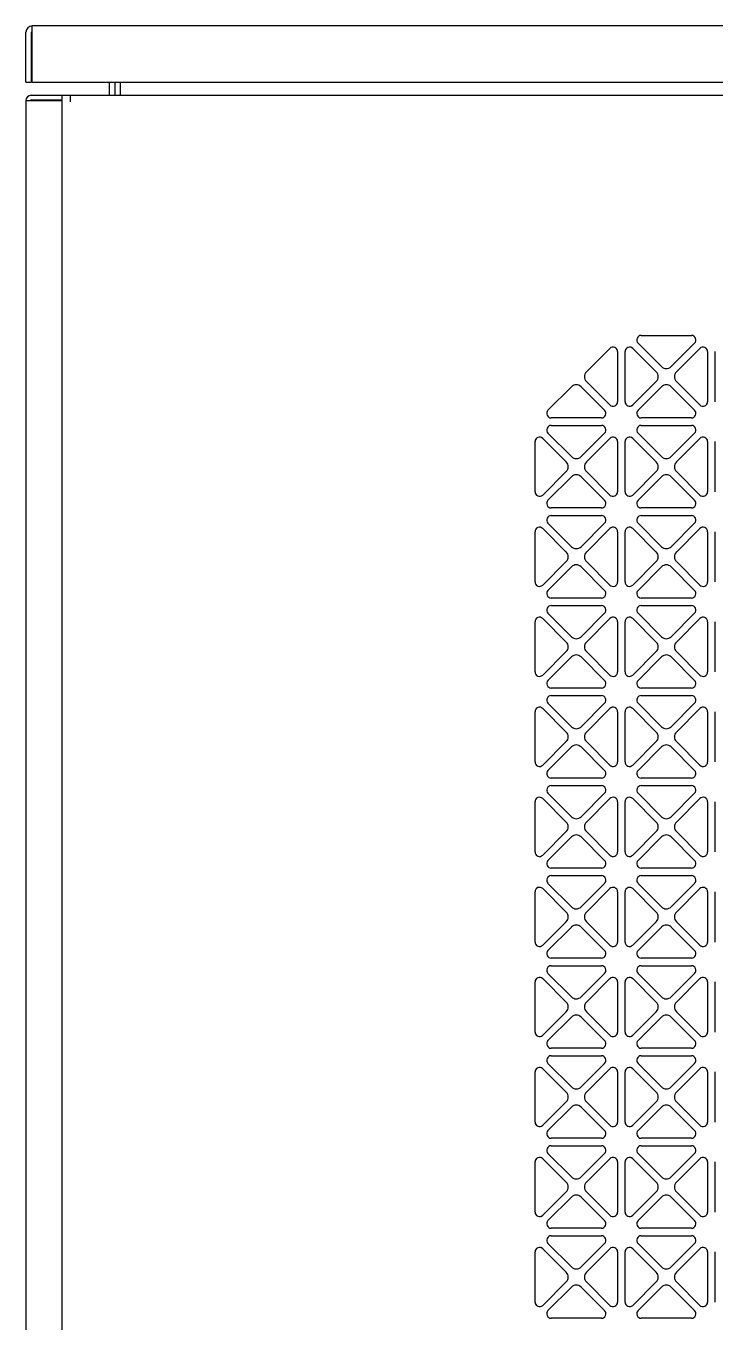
# Model space of a CAD drawing. Header units: millimetres. Extents: x 0 to 87554, y -20854 to 20404.
# Drawn here: x 79627.5 to 79811.2, y -3825.9 to -3480.4 of the extents above; entities that cross this region are included whole.
import ezdxf

# ---------------------------------------------------------------- set-up
doc = ezdxf.new("R2010")
doc.units = ezdxf.units.MM
doc.layers.get('0').update_dxf_attribs({"lineweight": 15})
for name, color, linetype in [('4215-12649_2_1_0', 7, 'Continuous'), ('4215-12649_2_2_0', 7, 'Continuous'), ('4215-12649_2_3_0', 7, 'Continuous'), ('4215-12655_1_0', 7, 'Continuous'), ('4215-12661_1_0', 7, 'Continuous'), ('WANGKONG_0', 7, 'Continuous')]:
    doc.layers.add(name, color=color, linetype=linetype)

# ---------------------------------------------------------------- blocks, each defined once
blk = doc.blocks.new('e4tggg')
at = {"layer": '4215-12649_2_1_0', "color": 87, "linetype": 'Continuous'}
for p, q in [((-175.69, 304.3), (-175.69, 319.3)), ((555.31, 319.3), (-175.69, 319.3)), ((-177.39, 304.3), (-177.39, 317.6)), ((-175.89, 304.3), (-175.89, 317.6)), ((-177.39, 304.3), (-175.89, 304.3)), ((-175.69, 304.3), (555.31, 304.3))]:
    blk.add_line(p, q, dxfattribs=at)
for radius in [1.7, 0.2]:
    blk.add_arc((-175.69, 317.6), radius, 90, 180, dxfattribs=at)
at = {"layer": '4215-12649_2_2_0', "color": 87, "linetype": 'Continuous'}
for p, q in [((-155.19, 304.3), (-155.19, 300.8)), ((-153.69, 304.3), (-153.69, 300.8))]:
    blk.add_line(p, q, dxfattribs=at)
at = {"layer": '4215-12649_2_3_0', "color": 87, "linetype": 'Continuous'}
blk.add_line((-152.19, 300.8), (-152.19, 304.3), dxfattribs=at)
at = {"layer": '4215-12655_1_0', "color": 87, "linetype": 'Continuous'}
for p, q in [((-175.99, 300.8), (-167.69, 300.8)), ((-177.39, 299.4), (-177.39, -712.7)), ((-177.39, 299.4), (-167.69, 299.4)), ((-175.99, 299.6), (-167.69, 299.6))]:
    blk.add_line(p, q, dxfattribs=at)
for radius in [1.4, 0.2]:
    blk.add_arc((-175.99, 299.4), radius, 90, 180, dxfattribs=at)
at = {"layer": '4215-12661_1_0', "color": 87, "linetype": 'Continuous'}
for p, q in [((-167.69, -1712.2), (-167.69, 300.8)), ((-167.69, 300.8), (546.31, 300.8)), ((-165.49, 299.1), (-165.49, 300.8))]:
    blk.add_line(p, q, dxfattribs=at)
at = {"layer": 'WANGKONG_0', "color": 87, "linetype": 'Continuous'}
for p, q in [((-13.38, 236.8), (0, 236.8)), ((-28, 227.07), (-21.74, 233.34)), ((-19.69, 232.49), (-19.69, 219.11)), ((-17.69, 219.11), (-17.69, 232.49)), ((-15.64, 233.34), (-9.38, 227.07)), ((-7.96, 228.49), (-14.23, 234.75)), ((0.85, 234.75), (-5.42, 228.49)), ((-4, 227.07), (2.26, 233.34)), ((4.31, 232.49), (4.31, 219.11)), ((6.31, 219.11), (6.31, 232.49)), ((-38.23, 216.85), (-31.96, 223.11)), ((-29.42, 223.11), (-23.15, 216.85)), ((-21.74, 218.26), (-28, 224.53)), ((-9.38, 224.53), (-15.64, 218.26)), ((-14.23, 216.85), (-7.96, 223.11)), ((-5.42, 223.11), (0.85, 216.85)), ((2.26, 218.26), (-4, 224.53)), ((-24, 214.8), (-37.38, 214.8)), ((0, 214.8), (-13.38, 214.8)), ((-37.38, 212.8), (-24, 212.8)), ((-13.38, 212.8), (0, 212.8)), ((-41.69, 195.11), (-41.69, 208.49)), ((-39.64, 209.34), (-33.38, 203.07)), ((-31.96, 204.49), (-38.23, 210.75)), ((-23.15, 210.75), (-29.42, 204.49)), ((-28, 203.07), (-21.74, 209.34)), ((-19.69, 208.49), (-19.69, 195.11)), ((-17.69, 195.11), (-17.69, 208.49)), ((-15.64, 209.34), (-9.38, 203.07)), ((-7.96, 204.49), (-14.23, 210.75)), ((0.85, 210.75), (-5.42, 204.49)), ((-4, 203.07), (2.26, 209.34)), ((4.31, 208.49), (4.31, 195.11)), ((6.31, 195.11), (6.31, 208.49)), ((-33.38, 200.53), (-39.64, 194.26)), ((-21.74, 194.26), (-28, 200.53)), ((-9.38, 200.53), (-15.64, 194.26)), ((2.26, 194.26), (-4, 200.53)), ((-38.23, 192.85), (-31.96, 199.11)), ((-29.42, 199.11), (-23.15, 192.85)), ((-14.23, 192.85), (-7.96, 199.11)), ((-5.42, 199.11), (0.85, 192.85)), ((-24, 190.8), (-37.38, 190.8)), ((0, 190.8), (-13.38, 190.8)), ((-31.96, 180.49), (-38.23, 186.75)), ((-37.38, 188.8), (-24, 188.8)), ((-23.15, 186.75), (-29.42, 180.49)), ((-7.96, 180.49), (-14.23, 186.75)), ((-13.38, 188.8), (0, 188.8)), ((0.85, 186.75), (-5.42, 180.49)), ((-41.69, 171.11), (-41.69, 184.49)), ((-39.64, 185.34), (-33.38, 179.07)), ((-28, 179.07), (-21.74, 185.34)), ((-19.69, 184.49), (-19.69, 171.11)), ((-17.69, 171.11), (-17.69, 184.49)), ((-15.64, 185.34), (-9.38, 179.07)), ((-4, 179.07), (2.26, 185.34)), ((4.31, 184.49), (4.31, 171.11)), ((6.31, 171.11), (6.31, 184.49)), ((-33.38, 176.53), (-39.64, 170.26)), ((-21.74, 170.26), (-28, 176.53)), ((-9.38, 176.53), (-15.64, 170.26)), ((2.26, 170.26), (-4, 176.53)), ((-38.23, 168.85), (-31.96, 175.11)), ((-29.42, 175.11), (-23.15, 168.85)), ((-14.23, 168.85), (-7.96, 175.11)), ((-5.42, 175.11), (0.85, 168.85)), ((-24, 166.8), (-37.38, 166.8)), ((0, 166.8), (-13.38, 166.8)), ((-31.96, 156.49), (-38.23, 162.75)), ((-37.38, 164.8), (-24, 164.8)), ((-23.15, 162.75), (-29.42, 156.49)), ((-7.96, 156.49), (-14.23, 162.75)), ((-13.38, 164.8), (0, 164.8)), ((0.85, 162.75), (-5.42, 156.49)), ((-41.69, 147.11), (-41.69, 160.49)), ((-39.64, 161.34), (-33.38, 155.07)), ((-28, 155.07), (-21.74, 161.34)), ((-19.69, 160.49), (-19.69, 147.11)), ((-17.69, 147.11), (-17.69, 160.49)), ((-15.64, 161.34), (-9.38, 155.07)), ((-4, 155.07), (2.26, 161.34)), ((4.31, 160.49), (4.31, 147.11)), ((6.31, 147.11), (6.31, 160.49)), ((-33.38, 152.53), (-39.64, 146.26)), ((-21.74, 146.26), (-28, 152.53)), ((-9.38, 152.53), (-15.64, 146.26)), ((2.26, 146.26), (-4, 152.53)), ((-38.23, 144.85), (-31.96, 151.11)), ((-29.42, 151.11), (-23.15, 144.85)), ((-14.23, 144.85), (-7.96, 151.11)), ((-5.42, 151.11), (0.85, 144.85)), ((-24, 142.8), (-37.38, 142.8)), ((0, 142.8), (-13.38, 142.8)), ((-31.96, 132.49), (-38.23, 138.75)), ((-37.38, 140.8), (-24, 140.8)), ((-23.15, 138.75), (-29.42, 132.49)), ((-7.96, 132.49), (-14.23, 138.75)), ((-13.38, 140.8), (0, 140.8)), ((0.85, 138.75), (-5.42, 132.49)), ((-41.69, 123.11), (-41.69, 136.49)), ((-39.64, 137.34), (-33.38, 131.07)), ((-28, 131.07), (-21.74, 137.34)), ((-19.69, 136.49), (-19.69, 123.11)), ((-17.69, 123.11), (-17.69, 136.49)), ((-15.64, 137.34), (-9.38, 131.07)), ((-4, 131.07), (2.26, 137.34)), ((4.31, 136.49), (4.31, 123.11)), ((6.31, 123.11), (6.31, 136.49)), ((-33.38, 128.53), (-39.64, 122.26)), ((-21.74, 122.26), (-28, 128.53)), ((-9.38, 128.53), (-15.64, 122.26)), ((2.26, 122.26), (-4, 128.53)), ((-38.23, 120.85), (-31.96, 127.11)), ((-29.42, 127.11), (-23.15, 120.85)), ((-14.23, 120.85), (-7.96, 127.11)), ((-5.42, 127.11), (0.85, 120.85)), ((-24, 118.8), (-37.38, 118.8)), ((0, 118.8), (-13.38, 118.8)), ((-31.96, 108.49), (-38.23, 114.75)), ((-37.38, 116.8), (-24, 116.8)), ((-23.15, 114.75), (-29.42, 108.49)), ((-7.96, 108.49), (-14.23, 114.75)), ((-13.38, 116.8), (0, 116.8)), ((0.85, 114.75), (-5.42, 108.49)), ((-41.69, 99.11), (-41.69, 112.49)), ((-39.64, 113.34), (-33.38, 107.07)), ((-28, 107.07), (-21.74, 113.34)), ((-19.69, 112.49), (-19.69, 99.11)), ((-17.69, 99.11), (-17.69, 112.49)), ((-15.64, 113.34), (-9.38, 107.07)), ((-4, 107.07), (2.26, 113.34)), ((4.31, 112.49), (4.31, 99.11)), ((6.31, 99.11), (6.31, 112.49)), ((-33.38, 104.53), (-39.64, 98.26)), ((-21.74, 98.26), (-28, 104.53)), ((-9.38, 104.53), (-15.64, 98.26)), ((2.26, 98.26), (-4, 104.53)), ((-38.23, 96.85), (-31.96, 103.11)), ((-29.42, 103.11), (-23.15, 96.85)), ((-14.23, 96.85), (-7.96, 103.11)), ((-5.42, 103.11), (0.85, 96.85)), ((-24, 94.8), (-37.38, 94.8)), ((0, 94.8), (-13.38, 94.8)), ((-31.96, 84.49), (-38.23, 90.75)), ((-37.38, 92.8), (-24, 92.8)), ((-23.15, 90.75), (-29.42, 84.49)), ((-7.96, 84.49), (-14.23, 90.75)), ((-13.38, 92.8), (0, 92.8)), ((0.85, 90.75), (-5.42, 84.49)), ((-41.69, 75.11), (-41.69, 88.49)), ((-39.64, 89.34), (-33.38, 83.07)), ((-28, 83.07), (-21.74, 89.34)), ((-19.69, 88.49), (-19.69, 75.11)), ((-17.69, 75.11), (-17.69, 88.49)), ((-15.64, 89.34), (-9.38, 83.07)), ((-4, 83.07), (2.26, 89.34)), ((4.31, 88.49), (4.31, 75.11)), ((6.31, 75.11), (6.31, 88.49)), ((-33.38, 80.53), (-39.64, 74.26)), ((-21.74, 74.26), (-28, 80.53)), ((-9.38, 80.53), (-15.64, 74.26)), ((2.26, 74.26), (-4, 80.53)), ((-38.23, 72.85), (-31.96, 79.11)), ((-29.42, 79.11), (-23.15, 72.85)), ((-14.23, 72.85), (-7.96, 79.11)), ((-5.42, 79.11), (0.85, 72.85)), ((-24, 70.8), (-37.38, 70.8)), ((0, 70.8), (-13.38, 70.8)), ((-31.96, 60.49), (-38.23, 66.75)), ((-37.38, 68.8), (-24, 68.8)), ((-23.15, 66.75), (-29.42, 60.49)), ((-7.96, 60.49), (-14.23, 66.75)), ((-13.38, 68.8), (0, 68.8)), ((0.85, 66.75), (-5.42, 60.49)), ((-41.69, 51.11), (-41.69, 64.49)), ((-39.64, 65.34), (-33.38, 59.07)), ((-28, 59.07), (-21.74, 65.34)), ((-19.69, 64.49), (-19.69, 51.11)), ((-17.69, 51.11), (-17.69, 64.49)), ((-15.64, 65.34), (-9.38, 59.07)), ((-4, 59.07), (2.26, 65.34)), ((4.31, 64.49), (4.31, 51.11)), ((6.31, 51.11), (6.31, 64.49)), ((-33.38, 56.53), (-39.64, 50.26)), ((-21.74, 50.26), (-28, 56.53)), ((-9.38, 56.53), (-15.64, 50.26)), ((2.26, 50.26), (-4, 56.53)), ((-38.23, 48.85), (-31.96, 55.11)), ((-29.42, 55.11), (-23.15, 48.85)), ((-14.23, 48.85), (-7.96, 55.11)), ((-5.42, 55.11), (0.85, 48.85)), ((-24, 46.8), (-37.38, 46.8)), ((0, 46.8), (-13.38, 46.8)), ((-31.96, 36.49), (-38.23, 42.75)), ((-37.38, 44.8), (-24, 44.8)), ((-23.15, 42.75), (-29.42, 36.49)), ((-7.96, 36.49), (-14.23, 42.75)), ((-13.38, 44.8), (0, 44.8)), ((0.85, 42.75), (-5.42, 36.49)), ((-41.69, 27.11), (-41.69, 40.49)), ((-39.64, 41.34), (-33.38, 35.07)), ((-28, 35.07), (-21.74, 41.34)), ((-19.69, 40.49), (-19.69, 27.11)), ((-17.69, 27.11), (-17.69, 40.49)), ((-15.64, 41.34), (-9.38, 35.07)), ((-4, 35.07), (2.26, 41.34)), ((4.31, 40.49), (4.31, 27.11)), ((6.31, 27.11), (6.31, 40.49)), ((-33.38, 32.53), (-39.64, 26.26)), ((-38.23, 24.85), (-31.96, 31.11)), ((-29.42, 31.11), (-23.15, 24.85)), ((-21.74, 26.26), (-28, 32.53)), ((-9.38, 32.53), (-15.64, 26.26)), ((-14.23, 24.85), (-7.96, 31.11)), ((-5.42, 31.11), (0.85, 24.85)), ((2.26, 26.26), (-4, 32.53)), ((-24, 22.8), (-37.38, 22.8)), ((-37.38, 20.8), (-24, 20.8)), ((0, 22.8), (-13.38, 22.8)), ((-13.38, 20.8), (0, 20.8)), ((-39.64, 17.34), (-33.38, 11.07)), ((-31.96, 12.49), (-38.23, 18.75)), ((-23.15, 18.75), (-29.42, 12.49)), ((-28, 11.07), (-21.74, 17.34)), ((-15.64, 17.34), (-9.38, 11.07)), ((-7.96, 12.49), (-14.23, 18.75)), ((0.85, 18.75), (-5.42, 12.49)), ((-4, 11.07), (2.26, 17.34)), ((-41.69, 3.11), (-41.69, 16.49)), ((-19.69, 16.49), (-19.69, 3.11)), ((-17.69, 3.11), (-17.69, 16.49)), ((4.31, 16.49), (4.31, 3.11)), ((6.31, 3.11), (6.31, 16.49)), ((-33.38, 8.53), (-39.64, 2.26)), ((-38.23, 0.85), (-31.96, 7.11)), ((-29.42, 7.11), (-23.15, 0.85)), ((-21.74, 2.26), (-28, 8.53)), ((-9.38, 8.53), (-15.64, 2.26)), ((-14.23, 0.85), (-7.96, 7.11)), ((-5.42, 7.11), (0.85, 0.85)), ((2.26, 2.26), (-4, 8.53)), ((-24, -1.2), (-37.38, -1.2)), ((-37.38, -3.2), (-24, -3.2)), ((0, -1.2), (-13.38, -1.2)), ((-13.38, -3.2), (0, -3.2)), ((-39.64, -6.66), (-33.38, -12.93)), ((-31.96, -11.51), (-38.23, -5.25)), ((-23.15, -5.25), (-29.42, -11.51)), ((-28, -12.93), (-21.74, -6.66)), ((-15.64, -6.66), (-9.38, -12.93)), ((-7.96, -11.51), (-14.23, -5.25)), ((0.85, -5.25), (-5.42, -11.51)), ((-4, -12.93), (2.26, -6.66)), ((-41.69, -20.89), (-41.69, -7.51)), ((-19.69, -7.51), (-19.69, -20.89)), ((-17.69, -20.89), (-17.69, -7.51)), ((4.31, -7.51), (4.31, -20.89)), ((6.31, -20.89), (6.31, -7.51)), ((-33.38, -15.47), (-39.64, -21.74)), ((-38.23, -23.15), (-31.96, -16.89)), ((-29.42, -16.89), (-23.15, -23.15)), ((-21.74, -21.74), (-28, -15.47)), ((-9.38, -15.47), (-15.64, -21.74)), ((-14.23, -23.15), (-7.96, -16.89)), ((-5.42, -16.89), (0.85, -23.15)), ((2.26, -21.74), (-4, -15.47)), ((-24, -25.2), (-37.38, -25.2)), ((0, -25.2), (-13.38, -25.2))]:
    blk.add_line(p, q, dxfattribs=at)
for centre, radius, start, end in [((-13.38, 235.6), 1.2, 90, 225), ((0, 235.6), 1.2, 315, 90), ((-20.89, 232.49), 1.2, 0, 135), ((-16.49, 232.49), 1.2, 45, 180), ((3.11, 232.49), 1.2, 0, 135), ((-6.69, 229.76), 1.8, 225, 315), ((-26.73, 225.8), 1.8, 135, 225), ((-10.65, 225.8), 1.8, 315, 45), ((-2.73, 225.8), 1.8, 135, 225), ((-30.69, 221.84), 1.8, 45, 135), ((-6.69, 221.84), 1.8, 45, 135), ((-20.89, 219.11), 1.2, 225, 0), ((-16.49, 219.11), 1.2, 180, 315), ((3.11, 219.11), 1.2, 225, 0), ((-37.38, 216), 1.2, 135, 270), ((-24, 216), 1.2, 270, 45), ((-13.38, 216), 1.2, 135, 270), ((0, 216), 1.2, 270, 45), ((-37.38, 211.6), 1.2, 90, 225), ((-24, 211.6), 1.2, 315, 90), ((-13.38, 211.6), 1.2, 90, 225), ((0, 211.6), 1.2, 315, 90), ((-40.49, 208.49), 1.2, 45, 180), ((-20.89, 208.49), 1.2, 0, 135), ((-16.49, 208.49), 1.2, 45, 180), ((3.11, 208.49), 1.2, 0, 135), ((-30.69, 205.76), 1.8, 225, 315), ((-6.69, 205.76), 1.8, 225, 315), ((-34.65, 201.8), 1.8, 315, 45), ((-26.73, 201.8), 1.8, 135, 225), ((-10.65, 201.8), 1.8, 315, 45), ((-2.73, 201.8), 1.8, 135, 225), ((-30.69, 197.84), 1.8, 45, 135), ((-6.69, 197.84), 1.8, 45, 135), ((-40.49, 195.11), 1.2, 180, 315), ((-20.89, 195.11), 1.2, 225, 0), ((-16.49, 195.11), 1.2, 180, 315), ((3.11, 195.11), 1.2, 225, 0), ((-37.38, 192), 1.2, 135, 270), ((-24, 192), 1.2, 270, 45), ((-13.38, 192), 1.2, 135, 270), ((0, 192), 1.2, 270, 45), ((-37.38, 187.6), 1.2, 90, 225), ((-24, 187.6), 1.2, 315, 90), ((-13.38, 187.6), 1.2, 90, 225), ((0, 187.6), 1.2, 315, 90), ((-40.49, 184.49), 1.2, 45, 180), ((-20.89, 184.49), 1.2, 0, 135), ((-16.49, 184.49), 1.2, 45, 180), ((3.11, 184.49), 1.2, 0, 135), ((-30.69, 181.76), 1.8, 225, 315), ((-6.69, 181.76), 1.8, 225, 315), ((-34.65, 177.8), 1.8, 315, 45), ((-26.73, 177.8), 1.8, 135, 225), ((-10.65, 177.8), 1.8, 315, 45), ((-2.73, 177.8), 1.8, 135, 225), ((-30.69, 173.84), 1.8, 45, 135), ((-6.69, 173.84), 1.8, 45, 135), ((-40.49, 171.11), 1.2, 180, 315), ((-20.89, 171.11), 1.2, 225, 0), ((-16.49, 171.11), 1.2, 180, 315), ((3.11, 171.11), 1.2, 225, 0), ((-37.38, 168), 1.2, 135, 270), ((-24, 168), 1.2, 270, 45), ((-13.38, 168), 1.2, 135, 270), ((0, 168), 1.2, 270, 45), ((-37.38, 163.6), 1.2, 90, 225), ((-24, 163.6), 1.2, 315, 90), ((-13.38, 163.6), 1.2, 90, 225), ((0, 163.6), 1.2, 315, 90), ((-40.49, 160.49), 1.2, 45, 180), ((-20.89, 160.49), 1.2, 0, 135), ((-16.49, 160.49), 1.2, 45, 180), ((3.11, 160.49), 1.2, 0, 135), ((-30.69, 157.76), 1.8, 225, 315), ((-6.69, 157.76), 1.8, 225, 315), ((-34.65, 153.8), 1.8, 315, 45), ((-26.73, 153.8), 1.8, 135, 225), ((-10.65, 153.8), 1.8, 315, 45), ((-2.73, 153.8), 1.8, 135, 225), ((-30.69, 149.84), 1.8, 45, 135), ((-6.69, 149.84), 1.8, 45, 135), ((-40.49, 147.11), 1.2, 180, 315), ((-20.89, 147.11), 1.2, 225, 0), ((-16.49, 147.11), 1.2, 180, 315), ((3.11, 147.11), 1.2, 225, 0), ((-37.38, 144), 1.2, 135, 270), ((-24, 144), 1.2, 270, 45), ((-13.38, 144), 1.2, 135, 270), ((0, 144), 1.2, 270, 45), ((-37.38, 139.6), 1.2, 90, 225), ((-24, 139.6), 1.2, 315, 90), ((-13.38, 139.6), 1.2, 90, 225), ((0, 139.6), 1.2, 315, 90), ((-40.49, 136.49), 1.2, 45, 180), ((-20.89, 136.49), 1.2, 0, 135), ((-16.49, 136.49), 1.2, 45, 180), ((3.11, 136.49), 1.2, 0, 135), ((-30.69, 133.76), 1.8, 225, 315), ((-6.69, 133.76), 1.8, 225, 315), ((-34.65, 129.8), 1.8, 315, 45), ((-26.73, 129.8), 1.8, 135, 225), ((-10.65, 129.8), 1.8, 315, 45), ((-2.73, 129.8), 1.8, 135, 225), ((-30.69, 125.84), 1.8, 45, 135), ((-6.69, 125.84), 1.8, 45, 135), ((-40.49, 123.11), 1.2, 180, 315), ((-20.89, 123.11), 1.2, 225, 0), ((-16.49, 123.11), 1.2, 180, 315), ((3.11, 123.11), 1.2, 225, 0), ((-37.38, 120), 1.2, 135, 270), ((-24, 120), 1.2, 270, 45), ((-13.38, 120), 1.2, 135, 270), ((0, 120), 1.2, 270, 45), ((-37.38, 115.6), 1.2, 90, 225), ((-24, 115.6), 1.2, 315, 90), ((-13.38, 115.6), 1.2, 90, 225), ((0, 115.6), 1.2, 315, 90), ((-40.49, 112.49), 1.2, 45, 180), ((-20.89, 112.49), 1.2, 0, 135), ((-16.49, 112.49), 1.2, 45, 180), ((3.11, 112.49), 1.2, 0, 135), ((-30.69, 109.76), 1.8, 225, 315), ((-6.69, 109.76), 1.8, 225, 315), ((-34.65, 105.8), 1.8, 315, 45), ((-26.73, 105.8), 1.8, 135, 225), ((-10.65, 105.8), 1.8, 315, 45), ((-2.73, 105.8), 1.8, 135, 225), ((-30.69, 101.84), 1.8, 45, 135), ((-6.69, 101.84), 1.8, 45, 135), ((-40.49, 99.11), 1.2, 180, 315), ((-37.38, 96), 1.2, 135, 270), ((-24, 96), 1.2, 270, 45), ((-20.89, 99.11), 1.2, 225, 0), ((-16.49, 99.11), 1.2, 180, 315), ((-13.38, 96), 1.2, 135, 270), ((0, 96), 1.2, 270, 45), ((3.11, 99.11), 1.2, 225, 0), ((-37.38, 91.6), 1.2, 90, 225), ((-24, 91.6), 1.2, 315, 90), ((-13.38, 91.6), 1.2, 90, 225), ((0, 91.6), 1.2, 315, 90), ((-40.49, 88.49), 1.2, 45, 180), ((-20.89, 88.49), 1.2, 0, 135), ((-16.49, 88.49), 1.2, 45, 180), ((3.11, 88.49), 1.2, 0, 135), ((-34.65, 81.8), 1.8, 315, 45), ((-30.69, 85.76), 1.8, 225, 315), ((-26.73, 81.8), 1.8, 135, 225), ((-10.65, 81.8), 1.8, 315, 45), ((-6.69, 85.76), 1.8, 225, 315), ((-2.73, 81.8), 1.8, 135, 225), ((-30.69, 77.84), 1.8, 45, 135), ((-6.69, 77.84), 1.8, 45, 135), ((-40.49, 75.11), 1.2, 180, 315), ((-37.38, 72), 1.2, 135, 270), ((-24, 72), 1.2, 270, 45), ((-20.89, 75.11), 1.2, 225, 0), ((-16.49, 75.11), 1.2, 180, 315), ((-13.38, 72), 1.2, 135, 270), ((0, 72), 1.2, 270, 45), ((3.11, 75.11), 1.2, 225, 0), ((-40.49, 64.49), 1.2, 45, 180), ((-37.38, 67.6), 1.2, 90, 225), ((-24, 67.6), 1.2, 315, 90), ((-20.89, 64.49), 1.2, 0, 135), ((-16.49, 64.49), 1.2, 45, 180), ((-13.38, 67.6), 1.2, 90, 225), ((0, 67.6), 1.2, 315, 90), ((3.11, 64.49), 1.2, 0, 135), ((-34.65, 57.8), 1.8, 315, 45), ((-30.69, 61.76), 1.8, 225, 315), ((-26.73, 57.8), 1.8, 135, 225), ((-10.65, 57.8), 1.8, 315, 45), ((-6.69, 61.76), 1.8, 225, 315), ((-2.73, 57.8), 1.8, 135, 225), ((-30.69, 53.84), 1.8, 45, 135), ((-6.69, 53.84), 1.8, 45, 135), ((-40.49, 51.11), 1.2, 180, 315), ((-37.38, 48), 1.2, 135, 270), ((-24, 48), 1.2, 270, 45), ((-20.89, 51.11), 1.2, 225, 0), ((-16.49, 51.11), 1.2, 180, 315), ((-13.38, 48), 1.2, 135, 270), ((0, 48), 1.2, 270, 45), ((3.11, 51.11), 1.2, 225, 0), ((-40.49, 40.49), 1.2, 45, 180), ((-37.38, 43.6), 1.2, 90, 225), ((-24, 43.6), 1.2, 315, 90), ((-20.89, 40.49), 1.2, 0, 135), ((-16.49, 40.49), 1.2, 45, 180), ((-13.38, 43.6), 1.2, 90, 225), ((0, 43.6), 1.2, 315, 90), ((3.11, 40.49), 1.2, 0, 135), ((-34.65, 33.8), 1.8, 315, 45), ((-30.69, 37.76), 1.8, 225, 315), ((-26.73, 33.8), 1.8, 135, 225), ((-10.65, 33.8), 1.8, 315, 45), ((-6.69, 37.76), 1.8, 225, 315), ((-2.73, 33.8), 1.8, 135, 225), ((-30.69, 29.84), 1.8, 45, 135), ((-6.69, 29.84), 1.8, 45, 135), ((-40.49, 27.11), 1.2, 180, 315), ((-37.38, 24), 1.2, 135, 270), ((-24, 24), 1.2, 270, 45), ((-20.89, 27.11), 1.2, 225, 0), ((-16.49, 27.11), 1.2, 180, 315), ((-13.38, 24), 1.2, 135, 270), ((0, 24), 1.2, 270, 45), ((3.11, 27.11), 1.2, 225, 0), ((-37.38, 19.6), 1.2, 90, 225), ((-24, 19.6), 1.2, 315, 90), ((-13.38, 19.6), 1.2, 90, 225), ((0, 19.6), 1.2, 315, 90), ((-40.49, 16.49), 1.2, 45, 180), ((-20.89, 16.49), 1.2, 0, 135), ((-16.49, 16.49), 1.2, 45, 180), ((3.11, 16.49), 1.2, 0, 135), ((-34.65, 9.8), 1.8, 315, 45), ((-30.69, 13.76), 1.8, 225, 315), ((-26.73, 9.8), 1.8, 135, 225), ((-10.65, 9.8), 1.8, 315, 45), ((-6.69, 13.76), 1.8, 225, 315), ((-2.73, 9.8), 1.8, 135, 225), ((-30.69, 5.84), 1.8, 45, 135), ((-6.69, 5.84), 1.8, 45, 135), ((-40.49, 3.11), 1.2, 180, 315), ((-37.38, 0), 1.2, 135, 270), ((-24, 0), 1.2, 270, 45), ((-20.89, 3.11), 1.2, 225, 0), ((-16.49, 3.11), 1.2, 180, 315), ((-13.38, 0), 1.2, 135, 270), ((0, 0), 1.2, 270, 45), ((3.11, 3.11), 1.2, 225, 0), ((-37.38, -4.4), 1.2, 90, 225), ((-24, -4.4), 1.2, 315, 90), ((-13.38, -4.4), 1.2, 90, 225), ((0, -4.4), 1.2, 315, 90), ((-40.49, -7.51), 1.2, 45, 180), ((-20.89, -7.51), 1.2, 0, 135), ((-16.49, -7.51), 1.2, 45, 180), ((3.11, -7.51), 1.2, 0, 135), ((-34.65, -14.2), 1.8, 315, 45), ((-30.69, -10.24), 1.8, 225, 315), ((-26.73, -14.2), 1.8, 135, 225), ((-10.65, -14.2), 1.8, 315, 45), ((-6.69, -10.24), 1.8, 225, 315), ((-2.73, -14.2), 1.8, 135, 225), ((-30.69, -18.16), 1.8, 45, 135), ((-6.69, -18.16), 1.8, 45, 135), ((-40.49, -20.89), 1.2, 180, 315), ((-37.38, -24), 1.2, 135, 270), ((-24, -24), 1.2, 270, 45), ((-20.89, -20.89), 1.2, 225, 0), ((-16.49, -20.89), 1.2, 180, 315), ((-13.38, -24), 1.2, 135, 270), ((0, -24), 1.2, 270, 45), ((3.11, -20.89), 1.2, 225, 0)]:
    blk.add_arc(centre, radius, start, end, dxfattribs=at)

msp = doc.modelspace()

# ---------------------------------------------------------------- block references
at = {"lineweight": -3}
msp.add_blockref('e4tggg', (79804.891, -3799.712), dxfattribs=at)

doc.saveas('drawing.dxf')
